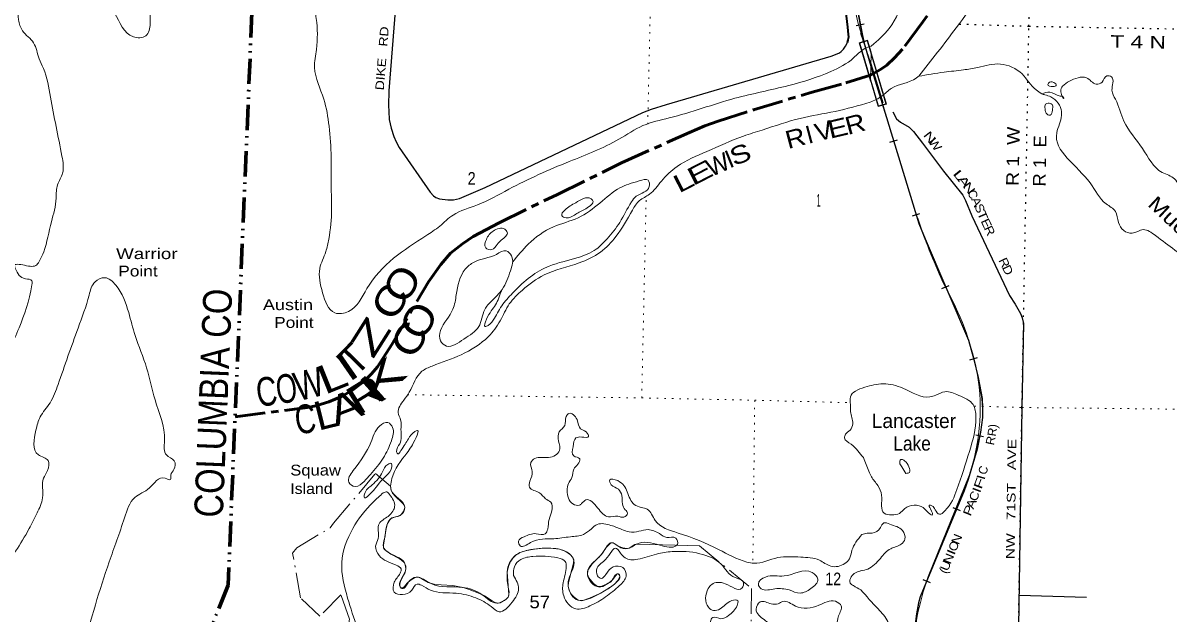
# Model space of a CAD drawing. Header units: feet. Extents: x -481249 to -254670, y -730376 to -544252.
# Drawn here: x -458401 to -442459, y -601974 to -593753 of the extents above; entities that cross this region are included whole.
import ezdxf
from ezdxf.enums import TextEntityAlignment as Align

# ---------------------------------------------------------------- set-up
doc = ezdxf.new("R2010")
doc.units = ezdxf.units.FT
doc.header["$LTSCALE"] = 70
for name, pattern in [('DASH_DOUBLE_DOT', [9.2, 5, -1.2, 0.3, -1.2, 0.3, -1.2]), ('DOT_DASHED', [7.7, 5, -1.2, 0.3, -1.2]), ('DOTTED', [1.5, 0.3, -1.2]), ('LONG_DASH_SHORT_DASH', [9.9, 6, -1.2, 1.5, -1.2])]:
    doc.linetypes.add(name, pattern=pattern)
for name, color, linetype, lineweight in [('10', 7, 'DASH_DOUBLE_DOT', 70), ('11', 7, 'LONG_DASH_SHORT_DASH', 60), ('26', 7, 'Continuous', 40), ('29', 7, 'Continuous', 25), ('34', 7, 'Continuous', 25), ('39', 7, 'Continuous', 13), ('41', 7, 'Continuous', 13), ('42', 7, 'Continuous', 13), ('44', 7, 'DOT_DASHED', 13), ('6', 7, 'DOTTED', 25), ('7', 7, 'DOTTED', 13)]:
    doc.layers.add(name, color=color, linetype=linetype, lineweight=lineweight)
doc.layers.add('12', color=7, linetype='Continuous')
doc.layers.add('30', color=7, linetype='Continuous')

msp = doc.modelspace()

# ---------------------------------------------------------------- linework, layer by layer
at = {"layer": '10'}
msp.add_lwpolyline([(-456539.12, -590330.45), (-455188.85, -592963.53), (-455547.37, -601572.81), (-458320.68, -608505.65), (-458344, -614021.13), (-451892.05, -624846.32), (-449974.25, -632655.91), (-449915.37, -636157.06)], dxfattribs=at)
at = {"layer": '11'}
for points in [[(-442280.94, -592306.29), (-442460.91, -592236.42), (-442666.83, -592195.98), (-442980.32, -592165.08), (-444046.84, -592170.25), (-444176.45, -592191.74), (-444329.93, -592223.66), (-444558.92, -592317), (-444765.89, -592433.56), (-444939.75, -592565.08), (-445084.56, -592714.16), (-445885.51, -593735.83), (-446167.61, -594120.17), (-446275.51, -594240.91), (-446383.64, -594338.49), (-446472.69, -594402.13), (-446610.05, -594481.46)], [(-455449.77, -599229.21), (-454409.89, -599095.13), (-454315.19, -599073.9), (-454144.62, -599022.18), (-453971.11, -598949.22), (-453818.99, -598861.18), (-453681.59, -598758.52), (-453588.92, -598669.99), (-453551.2, -598632.25), (-453468.57, -598534.42), (-453271.77, -598223.72), (-452758.74, -597352.16), (-452588.16, -597110.3), (-452452.38, -596954.33), (-452286.42, -596823.52), (-452136.61, -596723.63), (-451778.06, -596532.73), (-450966.5, -596136.92), (-450075.97, -595700.68), (-449127.58, -595275.71), (-448917.04, -595185.84), (-448728.46, -595120.43), (-448237.61, -594961.82), (-447421.15, -594714.54), (-446953.73, -594586.16), (-446610.05, -594481.46)]]:
    msp.add_lwpolyline(points, dxfattribs=at)
at = {"layer": '26'}
msp.add_lwpolyline([(-446932.89, -594025.53), (-446932.57, -594024.88), (-446922.85, -593994.87), (-446916.65, -593963.14), (-446914.05, -593945.81), (-446915.93, -593915.61), (-446927.54, -593813.57), (-447029.69, -592951.8), (-447127.57, -590539.24)], dxfattribs=at)
at = {"layer": '29'}
msp.add_line((-444545.31, -601711.35), (-443607.44, -601739.22), dxfattribs=at)
for points in [[(-453054.48, -591480.83), (-453312.15, -594698.65), (-453315.6, -594902.85), (-453313.08, -594985.87), (-453305.54, -595096.56), (-453280.39, -595214.8), (-453242.68, -595330.52), (-453208.75, -595404.9), (-453167.24, -595483.97), (-452738.52, -596107.86), (-452689.63, -596156.17), (-452655.54, -596180.81), (-452607.76, -596200.94), (-452490.53, -596214.59), (-452411.63, -596211), (-452327.85, -596194.01), (-451970.09, -596041.21), (-449778.83, -594999), (-449657.02, -594950.66), (-449449.98, -594887.7), (-447158.29, -594214.71), (-447076.26, -594184.83), (-447043.56, -594168.47), (-447019.67, -594150.86), (-446985.38, -594117.96), (-446959.13, -594078.57), (-446932.89, -594025.53)], [(-446301.32, -594990.07), (-446251.62, -595085.48), (-446192.56, -595131.34), (-446073.58, -595204.23), (-446013.43, -595264.35), (-445889.08, -595424.08), (-445594.05, -595814.97), (-445327.52, -596149.97), (-445291.44, -596224.13), (-445200.48, -596437.22), (-444678.57, -597544.51), (-444601.31, -597662.9), (-444526.35, -597793.28), (-444499.86, -597855.92), (-444485.02, -597934.38), (-444506.22, -599111.22), (-444565.67, -603065.52)]]:
    msp.add_lwpolyline(points, dxfattribs=at)
at = {"layer": '34'}
for p, q in [((-446809.27, -593787.22), (-446700.61, -593766.58)), ((-446343.55, -595411.47), (-446237.72, -595379.31)), ((-446029.3, -596436.6), (-445923.47, -596404.44)), ((-445618.48, -597447.35), (-445516.81, -597403.77)), ((-445228.23, -598436.74), (-445121.8, -598406.6)), ((-445147.53, -599480.96), (-445039.22, -599503.4)), ((-445464.6, -600491.94), (-445362.4, -600534.25)), ((-445882.34, -601494.16), (-445780.14, -601536.47))]:
    msp.add_line(p, q, dxfattribs=at)
at = {"layer": '34', "lineweight": 13}
for p, q in [((-446770.49, -594029.74), (-446652.78, -593994.33)), ((-446743.13, -593902.12), (-446606.6, -594357.21)), ((-446652.78, -593994.33), (-446602.46, -594161.58)), ((-446770.49, -594029.74), (-446610.18, -594562.5)), ((-446609.99, -594137.15), (-446387.31, -594882.66)), ((-446609.68, -594536.37), (-446602.96, -594187.67)), ((-445956.39, -596467.58), (-446590.78, -594427.19)), ((-445809.89, -601449.9), (-445240.94, -600048.33))]:
    msp.add_line(p, q, dxfattribs=at)
for points in [[(-447002.19, -590548.57), (-446936.37, -592608.8), (-446922.72, -592817.69), (-446908.21, -592965.63), (-446725.59, -593927.12), (-446700.76, -594034.84), (-446606.45, -594354.35)], [(-446605.88, -594355.22), (-445940.81, -596543.8), (-445853.8, -596755.97), (-445249.16, -598166.48), (-445173.57, -598433.39), (-445114.13, -598685.72), (-445061.13, -598976.26), (-445052.65, -599111.98), (-445052.65, -599239.22), (-445082.33, -599442.81), (-445131.09, -599678.21), (-445252.87, -600103.66), (-445311.26, -600261.41), (-445920.48, -601732.97), (-445945.04, -601815.89), (-445970.48, -601968.58), (-446007.42, -602250.72)], [(-446617.69, -594536.69), (-446503.94, -594917.5), (-446387.31, -594882.66)], [(-446609.76, -594535.27), (-446559.64, -594703.05), (-446609.76, -594535.27)]]:
    msp.add_lwpolyline(points, dxfattribs=at)
at = {"layer": '34'}
for points in [[(-447001.09, -590548.53), (-446935.27, -592608.75), (-446921.62, -592817.6), (-446907.12, -592965.47), (-446724.51, -593926.89), (-446699.7, -594034.56), (-446605.39, -594354.04)], [(-446604.83, -594354.9), (-445939.77, -596543.43), (-445852.79, -596755.54), (-445248.12, -598166.11), (-445172.5, -598433.11), (-445113.05, -598685.5), (-445060.04, -598976.13), (-445051.55, -599111.95), (-445051.55, -599239.3), (-445081.25, -599443), (-445130.02, -599678.47), (-445251.82, -600104), (-445310.24, -600261.81), (-445919.44, -601733.34), (-445943.97, -601816.14), (-445969.39, -601968.74), (-446006.33, -602250.84)]]:
    msp.add_lwpolyline(points, dxfattribs=at)
at = {"layer": '34', "lineweight": 13}
for points in [[(-446760.51, -594035.09), (-446658.13, -594004.3), (-446603.07, -594187.06), (-446609.43, -594537.07)], [(-446498.56, -594907.41), (-446609.76, -594535.27), (-446602.98, -594188.55), (-446397.32, -594877.05)]]:
    msp.add_lwpolyline(points, close=True, dxfattribs=at)
for centre, radius, start, end in [((-441857.86, -592524.82), 5075.71, 180.69075, 195.7447), ((-459755.86, -598706.02), 13863.17, 16.08873, 20.27306), ((-437931.55, -593836.21), 8443.04, 198.14867, 204.58559), ((-449256.12, -599469.53), 4216.93, 12.91883, 30.18979), ((-447964.69, -599114.5), 2879.38, 341.076, 11.77827), ((-442484.21, -602660.06), 3537.14, 159.99282, 179.55291)]:
    msp.add_arc(centre, radius, start, end, dxfattribs=at)
at = {"layer": '39'}
for points in [[(-461437.5, -602567.87), (-461142.23, -602433.79), (-460959.31, -602403.61), (-460820.05, -602258.16), (-460607.5, -602152.39), (-460270.49, -601842.7), (-460147.25, -601696.91), (-460016.74, -601491.1), (-459933.13, -601324.4), (-459881.63, -601161.03), (-459731.53, -601071.98), (-459549.92, -600817.12), (-459469.18, -600692.48), (-459371.48, -600618.35), (-459369.09, -600504.07), (-459248.97, -600316.1), (-459126.82, -600222.43), (-459075.03, -600045.03), (-459007.22, -599867.96), (-458892.01, -599627.73), (-458873.84, -599429.54), (-458853.83, -599143.14), (-458755.97, -598870.44), (-458684.44, -598611.22), (-458455.14, -597992.32), (-458276.36, -597394.41), (-458277.19, -597338.23), (-458364.74, -597310.28), (-458451.92, -597264.28), (-458507.88, -597162.79), (-458519.27, -597132.46), (-458378.86, -597123.44), (-458208.45, -597117.06), (-458165.06, -597053.8), (-458112.57, -596938.59), (-458005.6, -596517.65), (-457962.16, -596356.11), (-457940.61, -596188.09), (-457918.73, -596004.02), (-457849.21, -595841.04), (-457858.36, -595608.17), (-458017.39, -594784.38), (-458117.21, -594385.09), (-458176.51, -594251.44), (-458252.02, -594031.19), (-458406.72, -593861.39), (-458461.64, -593709.78), (-458512.1, -593345.65), (-458628.46, -593162.63), (-458709.24, -593002.44), (-458702.02, -592944.43), (-458677.1, -592806.56), (-458729.19, -592424.34), (-458717.01, -592129.75), (-458668.21, -591807.86), (-458685.06, -591464.5), (-458709.99, -591028.71), (-458774.46, -590568), (-458837.62, -590307.21)], [(-453804.6, -590401.33), (-453679.76, -590729.3), (-453587.7, -591020.11), (-453559.8, -591123), (-453488.95, -591278.97), (-453565.6, -591399.68), (-453554.04, -591708.82), (-453523.26, -592056.49), (-453524.96, -592329.24), (-453430.36, -592690.31), (-453515.37, -593019.44), (-453625.1, -593189.59), (-453769.15, -593276.77), (-453900.56, -593334.13), (-453947.22, -593170.66), (-453810.58, -592958.96), (-453704.08, -592656.36), (-453700.66, -592301.41), (-453819.73, -592152.43), (-453918.1, -592162.36), (-454106.88, -592376.95), (-454356.15, -592897.13), (-454427.68, -593156.35), (-454364.36, -593480.64), (-454320.71, -593692.19), (-454319.68, -594121.45), (-454344.95, -594371.64), (-454215.99, -594813.67), (-454143.7, -595188.3), (-454112.72, -595622.22), (-454112.07, -596069.53), (-454107.77, -596342.41), (-454146.57, -596760.8), (-454188.23, -596932.4), (-454271.27, -597167.31), (-454232.27, -597505.12), (-454061.86, -597785.58), (-453871.14, -597765.59), (-453616.1, -597448.12), (-453244.66, -597024.83), (-452795.45, -596713.52), (-452604.34, -596579.22), (-452416.81, -596424.78), (-452079.33, -596283.58), (-451642.09, -596066.29), (-450802.71, -595681.1), (-450111.13, -595370.98), (-449776.64, -595181.58), (-449411.84, -595075.06), (-448496.68, -594801.82), (-447749.76, -594623.26), (-447164.78, -594429.19), (-446846.31, -594239.45), (-446691.37, -594110.38), (-446600.84, -594074.38)], [(-446600.84, -594074.38), (-446352.89, -593830.42), (-446115.26, -593366.11), (-445825.37, -592841.99), (-445564.52, -592587.61), (-445080.72, -592163.16), (-444360.38, -591879.26), (-443748.17, -591764.24), (-443244.71, -591750.86), (-442673.37, -591829.54), (-442257.11, -591938.43), (-441658.86, -592226.57), (-440956.72, -592609.69), (-440149.77, -593131.96), (-439704.83, -593378.09), (-439381.61, -593520.76), (-439228.3, -593562.78), (-439113.28, -593531.55), (-438862.22, -593349.19), (-438708.56, -593051.94), (-438700.26, -592471.97), (-438815.16, -592091.65), (-439058.58, -591802.44), (-439250.3, -591610.9), (-439466.55, -591438.81), (-440023.56, -590860.61), (-440263.88, -590676.92)], [(-457473.71, -592639.78), (-457535.1, -592223.27), (-457529.5, -591860.33), (-457591.48, -591471.88), (-457655.71, -591095.42), (-457687.11, -590968.38), (-457619.52, -590897.62), (-457471.77, -590920.85), (-457289.39, -591203.56), (-456985.64, -591908.09), (-456908.9, -592357.03), (-456709.18, -593055.32), (-456579.41, -593362.98), (-456631.54, -593652.71), (-456629.85, -593763.06), (-456693.48, -593932.2), (-456864.06, -593946.59), (-457125.48, -593612.04), (-457359.9, -593231.93), (-457433.48, -592823.17), (-457473.74, -592639.59)], [(-445940.28, -594493.3), (-445677.45, -594158.66), (-445418.53, -593819.91), (-445088.38, -593356.48), (-444811.8, -592951.92), (-444641.47, -592791.61), (-444577.19, -592761.58), (-444537.52, -592715.78), (-444592.45, -592691.36), (-444622.62, -592677.65), (-444382.06, -592595.4), (-444155.59, -592597.11), (-444073.06, -592583.13), (-444019.69, -592532.29), (-443761.22, -592536.81), (-443474.51, -592534.02), (-442898.88, -592520.46), (-442607.5, -592571.99), (-442391.99, -592611.56), (-442167.5, -592693.52), (-441910.42, -592754.22), (-441648.61, -592867.24), (-441434.24, -592952.95), (-441047.64, -593045.03), (-440844.47, -593178.65), (-440460.82, -593471.4), (-439908.35, -593746.34), (-439620.13, -593926.28), (-439488.39, -594029.98), (-439282.08, -593954.89), (-439099.14, -593933.42), (-438866, -593989.5), (-438456.62, -594214.65), (-438181.56, -594277.81), (-437701.02, -594137.38), (-437260.87, -593927.67), (-436794.65, -593473.71), (-436611.82, -593213.33), (-436529.12, -593111.03), (-436399.92, -592911.53), (-436357.13, -592639.59), (-436362.94, -592468.8), (-436380.17, -592436.25), (-436394.74, -592457.96), (-436433.5, -592647.7), (-436507.9, -592900.78), (-436587.09, -593023.24), (-436627.55, -593038.28), (-436645.92, -592889.26), (-436761.04, -592599.27), (-436776.22, -592239.54), (-436601.16, -591806.32), (-436379.39, -591510.79), (-436260.6, -591447.57)], [(-445942.55, -594495.08), (-445588.13, -594437.96), (-445318.75, -594406.62), (-445119.44, -594371.51), (-444805.6, -594325.23), (-444504.32, -594463.33), (-444309.34, -594685.08), (-444230.5, -594739.26)], [(-446616, -594856.76), (-446452.23, -594769.45), (-446323.35, -594664.3), (-445975.03, -594520.53), (-445940.28, -594493.3)], [(-444231.63, -594738.48), (-444117.67, -594716.02), (-443972.67, -594769.87), (-443923.19, -594795.21), (-443923.24, -594797.22), (-443963.18, -594709.88), (-443939.26, -594634.2), (-443723.84, -594515.18), (-443605.6, -594516.16), (-443473.51, -594605.82), (-443390.64, -594577.8), (-443324.31, -594489.14), (-443260.55, -594504.8), (-443253.08, -594689.68), (-443204.07, -594815.39), (-443087.34, -595121.48), (-442830.02, -595497.37), (-442553.68, -595833.58), (-442383.43, -595920.19), (-442321.4, -596006.08), (-442149.87, -596203.14), (-442036.55, -596322.44), (-441899.27, -596526.66), (-441794.98, -596605.58), (-441663.09, -596703.27), (-441487.92, -596834.17), (-441323.48, -597075.21), (-441021.54, -597430.15), (-440870.02, -597544.39), (-440697.79, -597713.36), (-440532.39, -597833.98), (-440395.28, -597963.92), (-439988.13, -598279.35), (-439679.31, -598518.02), (-439639.03, -598591.31), (-439541.64, -598706.19), (-439472.09, -598812.34)], [(-444071.62, -594636.88), (-444145.15, -594610.93), (-444136.59, -594589.06), (-444062.22, -594580.91), (-444029.16, -594621.89), (-444041.47, -594633.63), (-444071.62, -594636.88)], [(-439472.09, -598812.34), (-439670.07, -598793.28), (-439875.41, -598747.95), (-440140.14, -598590.69), (-440742.81, -598238.2), (-440920.13, -598113.26), (-440997.86, -598095.24), (-441065.85, -598169.81), (-441183.11, -598453.92), (-441271.09, -598688.59), (-441367.59, -598862.81), (-441408.47, -598813.6), (-441420.44, -598486.07), (-441343.61, -598134.68), (-441277.95, -597991.8), (-441261.25, -597883.81), (-441373.26, -597792.65), (-441676.51, -597572.19), (-442132.18, -597110.99), (-442647.48, -596710.51), (-442817.83, -596627.92), (-442973.36, -596676.18), (-443088.71, -596639.14), (-443162.16, -596528.88), (-443204.47, -596375.23), (-443334.16, -596269.57), (-443557.46, -595976.85), (-444021.36, -595280.56), (-443982.23, -595157.08), (-443968.62, -594930.57), (-444003.19, -594869.47), (-444103.23, -594780.62), (-444184.69, -594753.22), (-444230.5, -594739.26)], [(-446616, -594856.76), (-447104.28, -594984.09), (-447589.06, -595080.01), (-448119.31, -595243.16), (-448379.45, -595325.84), (-448888.76, -595541.59), (-449301.76, -595749.36), (-449520.37, -595953.29), (-449686.46, -596136.27), (-449824.5, -596223.57), (-449923.46, -596357.85), (-450153.48, -596723.99), (-450368.34, -596940.03), (-450663.94, -597090.15), (-451152.23, -597258.21), (-451453.1, -597468.39), (-451635.41, -597661.05), (-451762.51, -597895.01), (-451927.35, -598114.13), (-452303.22, -598366.83), (-452709.17, -598524.61), (-452850.92, -598597.8), (-453027.24, -598886.87), (-453103.72, -598999.56), (-453181.45, -599172.4), (-453147.51, -599273.42), (-453142.31, -599407.92), (-453160.44, -599604.1), (-453202.84, -599715.52), (-453187.45, -599745.93), (-453142.44, -599700.76), (-453038.88, -599538.51), (-452948.56, -599434.13), (-452914.22, -599420.83), (-452932.26, -599516.72), (-453061.01, -599734.6), (-453268.71, -600087.19), (-453286.7, -600194.79)], [(-444076.85, -594929.85), (-444078.22, -594896.84), (-444127.5, -594870.35), (-444177.97, -594885.13), (-444183.51, -594947.23), (-444153.34, -595024.28), (-444111.52, -595035.37), (-444079.79, -594967.92), (-444076.85, -594929.85)], [(-451590.57, -597080.79), (-451371.63, -596830.28), (-451022.04, -596589.05), (-450678.84, -596462.01), (-450376.09, -596257.89), (-450097.2, -596045.23), (-449828.76, -595948.68), (-449704.41, -595941.32), (-449688.19, -596027.92), (-449869.34, -596164.44), (-449937.09, -596243.22), (-450099.27, -596526.58), (-450276.33, -596755.46), (-450425.56, -596898.69), (-450694.51, -597019.29), (-451079.55, -597135.4), (-451341.03, -597282.24), (-451571.78, -597491.92), (-451723.64, -597665.18), (-451843.89, -597859.17), (-451930.12, -597959.62), (-451970.5, -597974.8), (-451954.39, -597874.86), (-451827.97, -597672.97), (-451741.17, -597465.41)], [(-450663.18, -596384.12), (-450513.13, -596297.07), (-450469.82, -596237.83), (-450499.06, -596199.09), (-450710.51, -596252.73), (-450864.91, -596355.73), (-450906.59, -596433.06), (-450845.15, -596464.47), (-450728.14, -596424.85), (-450663.18, -596384.12)], [(-451747.01, -596772.09), (-451664.61, -596663.54), (-451697.81, -596622.71), (-451860.58, -596647.3), (-451955.16, -596763.62), (-451963.6, -596879.78), (-451878.01, -596905.68), (-451804.38, -596833.04), (-451747.01, -596772.09)], [(-452374.3, -597534.57), (-452248.3, -597178.56), (-452126.02, -597078.88), (-451815.28, -596971.21), (-451680.04, -596921.96), (-451603.42, -596993.8), (-451619.75, -597200.05), (-451735.34, -597458.33), (-451880.94, -597619.69), (-451977.56, -597737.96), (-452060.69, -597976.88), (-452268.62, -598148.94), (-452509.03, -598246.08), (-452593.66, -598174.07), (-452590.68, -598031.72), (-452420.15, -597732.49), (-452373.91, -597532.9)], [(-459387.86, -603410.09), (-459326.33, -603054.38), (-459229.72, -602745.55), (-459124.51, -602408.82), (-459047.52, -602175.79), (-458989.4, -602078.75), (-458953.19, -602071.5), (-458911.73, -602100.47), (-458884.16, -602123.12), (-458867.75, -602009.14), (-458860.35, -601846.83), (-458697.74, -601447.15), (-458502.18, -601100.32), (-458313.3, -600785.44), (-458204.56, -600567.13), (-458128.03, -600356.16), (-458114.35, -600085.67), (-458059.99, -599976.51), (-458051.08, -599838.3), (-458185.64, -599759.2), (-458220.51, -599415.46), (-458160.59, -599232.21), (-458024.28, -599036.55), (-457912.79, -598782.2), (-457633.91, -597995.88), (-457480.1, -597537.84), (-457398.1, -597353.05), (-457262.69, -597295.78), (-457110.62, -597399.33), (-456930.33, -597782.29), (-456840.81, -598099.12), (-456679.98, -598549.86), (-456563.07, -598993.64), (-456432.79, -599564.08), (-456404.87, -599761.25), (-456296.38, -599841.8), (-456300.9, -599962.05), (-456344.63, -600041.34), (-456349.93, -600103.41), (-456421.68, -600085.83), (-456640.82, -600219.53), (-456845.94, -600353.54), (-456988.06, -600635.32), (-457201.21, -601248.54), (-457565.08, -602458.27), (-457805.35, -603409.9), (-458001.41, -604067.61), (-458148.67, -604499.72), (-458429.58, -605478.56), (-458750.99, -606478.59), (-458882.65, -607217.91), (-459055.6, -608207.09), (-459119.33, -608476.5), (-459111.53, -608773.53), (-459148.34, -609288.24), (-459238.95, -609980.31), (-459276.82, -610258.3), (-459363.45, -611143.01), (-459361.22, -611610.42), (-459300.47, -612153.29), (-459213.27, -612676.66), (-459287.69, -612977.95), (-459281.34, -613248.87), (-459187.97, -613764.36), (-458993.05, -614500.65), (-458926.56, -614865.13), (-458790.78, -615172.92), (-458583.25, -615785.13), (-458484.03, -616308.76), (-458335.15, -616564.69), (-458175.94, -616710.51), (-457940.98, -617160.83), (-457668.43, -617824.58), (-457394.24, -618506.41), (-457412.63, -618714.62), (-457330.25, -618798.62), (-457144.18, -618904.91), (-456958.52, -619318.07), (-456890.53, -619993.48), (-456834.35, -620084.94), (-456815.35, -620229.77), (-456862.4, -620563.73), (-456792.54, -620958.37), (-456553.72, -621224.24), (-456308.61, -621572.48), (-456260.9, -621972.66), (-456206.72, -622350.92), (-456097, -622563.88), (-455812.67, -623143.63), (-455737.07, -623359.87), (-455708.01, -623502.91)], [(-446692.2, -598817.88), (-446434.71, -598770.91), (-446159.64, -598834.07), (-445785.76, -598953.93), (-445704.98, -598929.87), (-445575.49, -598880.95), (-445384.31, -598931.95), (-445185.05, -599061.46), (-445145.14, -599231.1), (-445235.15, -599710.63), (-445408.58, -600240.25), (-445576.31, -600539.15), (-445651.62, -600585.43), (-445712.24, -600523.67), (-445756.93, -600466.33), (-445794.84, -600459.35), (-445778.05, -600509.96), (-445756.14, -600596.84), (-445781.93, -600586.15), (-445879.82, -600491.33), (-446003.33, -600460.11), (-446134.73, -600504.97), (-446208.58, -600573.36), (-446319.3, -600592.65), (-446421.02, -600572.01), (-446456.95, -600322.17), (-446509.72, -600186.33), (-446598.9, -600063.62), (-446633.13, -599988.48), (-446711.02, -599798.1)], [(-446692.2, -598817.88), (-446890.93, -598954.15), (-446891.15, -599060.45), (-446889.16, -599156.77), (-446858.65, -599325.92), (-446896.62, -599417.37), (-446959.91, -599474.18), (-446972.93, -599522.04), (-446882.63, -599610.23), (-446786.45, -599704.56), (-446711.02, -599798.1)], [(-449546.86, -600854.92), (-449703.95, -600799.4), (-449832.64, -600822.72), (-449969.05, -600831.83), (-450072.5, -600797.52), (-450221.54, -600740.17), (-450411.58, -600728.08), (-450492.93, -600786.51), (-450604.78, -600866.35), (-450785.74, -600898.58), (-451018.67, -600925.68), (-451340.3, -600978.97), (-451483.47, -601024.04), (-451506.15, -600959.37), (-451430.77, -600898.8), (-451263.61, -600856.25), (-451135.42, -600856.99), (-451102.04, -600793.52), (-451083.17, -600657.53), (-451042.57, -600536.04), (-451060.11, -600417.32), (-451131.23, -600369.67), (-451215.65, -600287.63), (-451354.26, -600210.44), (-451348.45, -600124.32), (-451315.64, -599992.64), (-451337.07, -599867.82), (-451279.74, -599808.87), (-451089.19, -599796.91), (-450936.92, -599699.88), (-450950.17, -599567.21), (-450941.52, -599441.03), (-450865.55, -599352.4), (-450844.92, -599228.48), (-450805.92, -599183.18), (-450693.55, -599269.83), (-450644.13, -599397.26), (-450566.93, -599441.03), (-450532.23, -599505.96), (-450628.51, -599511.92), (-450708.89, -599524.24), (-450749.5, -599645.72), (-450740.17, -599774.3), (-450656.91, -599816.2), (-450682.49, -599889.86), (-450738.02, -599958.88), (-450764.53, -600076.65), (-450814.3, -600157.82), (-450830.37, -600255.76), (-450750.14, -600442.02), (-450660.33, -600457.98), (-450629.84, -600436.57), (-450572.68, -600385.65), (-450406.71, -600495.51), (-450257.1, -600621.07), (-450124.74, -600613.88), (-450040.86, -600625.7), (-449991.63, -600570.59), (-450022.7, -600523.79), (-450063.07, -600442.7), (-450070.64, -600326.2), (-450118.9, -600238.91), (-450217.71, -600174.62), (-450238.35, -600107.98), (-450128.39, -600118.36), (-449995.43, -600273.65), (-449896.96, -600450.27), (-449801.65, -600490.42), (-449716.06, -600516.32), (-449607.12, -600671.1), (-449286.28, -600846.46), (-448724.16, -601075.13), (-448331.2, -601250.03), (-448233.38, -601266.17), (-447901.24, -601189.04), (-447582.59, -601181.83), (-447323.05, -601223.49), (-447164.54, -601307.12), (-446967.48, -601271.23), (-446906.03, -601206.35), (-446869.47, -601086.79), (-446815.15, -600975.11), (-446731.68, -600869.28)], [(-453566, -600030.67), (-453388.98, -599803.8), (-453275.78, -599563.52), (-453259.86, -599377.32), (-453324.55, -599309.74), (-453441.77, -599359.38), (-453560.69, -599585.5), (-453807.31, -599979.37), (-453868.78, -600140.52), (-453777.85, -600198.63), (-453656.2, -600129.03), (-453566, -600030.67)], [(-453423.77, -600125.99), (-453344, -600047.46), (-453271.28, -599922.66), (-453278.36, -599878.38), (-453326.71, -599891.38), (-453399.02, -599996.14), (-453542.99, -600175.58), (-453649.88, -600305.68), (-453650.93, -600355.8), (-453557.4, -600289.61), (-453510.21, -600236.46), (-453423.77, -600125.99)], [(-453286.7, -600194.79), (-453281.96, -600241.35), (-453090.81, -600488.15), (-453145.14, -600595.3), (-453286.51, -600650.44), (-453342.8, -600755.54), (-453372.44, -600927.4), (-453386.89, -601043.43), (-453332.12, -601106.79), (-453095, -601262.3), (-453079.29, -601372.96), (-453141.96, -601495.98), (-453152.07, -601596.05), (-453124.45, -601616.7), (-453032.34, -601522.39), (-452930.88, -601460.38), (-452724.41, -601549.05), (-452284.83, -601602.59), (-452012.53, -601704.71), (-451810.65, -601821.36), (-451734.1, -601800.93), (-451644.16, -601714.61), (-451646.27, -601624.3), (-451665.56, -601397.23), (-451552.44, -601160.96), (-451376.56, -601084.5), (-451059.53, -601059.2), (-450802.66, -601132.9), (-450736.69, -601234.6), (-450797.32, -601451.93), (-450816.28, -601591.94), (-450677.98, -601779.43), (-450563.64, -601771.85), (-450335.08, -601666.43), (-450145.93, -601530.08), (-450098.07, -601444.85), (-450113.54, -601418.45), (-450139.57, -601417.89), (-450203.4, -601500.76), (-450282.71, -601557.23), (-450413.57, -601588.53), (-450549.66, -601391.05), (-450481.02, -601270.17), (-450374.72, -601168.14), (-450288.07, -601047.64), (-450218.56, -600980.93), (-450113.53, -601035.34), (-449989.94, -601064.06), (-449864.41, -601000.56), (-449544.17, -601013.44), (-449305.82, -601014.53), (-449297.6, -601004.68), (-449319.82, -600917.95), (-449443.8, -600907.27), (-449546.86, -600854.92)], [(-447517.02, -609908.74), (-447602.97, -609754.19), (-447705.45, -609576.8), (-447716.44, -609545.07), (-447758.9, -609424.57), (-448118.81, -608519.63), (-448196.57, -608215.09), (-448298.37, -607719.47), (-448393.41, -607474.74), (-448656.9, -607047.87), (-448789.73, -606790.29), (-448967.12, -606365.27), (-449319.49, -605782.05), (-449849.19, -605249.19), (-450152.94, -605118.32), (-450656.13, -605041.35), (-451187.63, -604881.53), (-451758.98, -604520.28), (-452438.67, -603879.9), (-453036.48, -603251.31), (-453251.43, -602897.7), (-453544.3, -602534.39), (-453884.46, -601750.85), (-453966.28, -601257.68), (-453812.13, -600783.6), (-453530.01, -600416.56), (-453389.08, -600287.19)], [(-451578.21, -601435.2), (-451505.94, -601619.28), (-451598.03, -601807.86), (-451775.08, -601940.46), (-451887.79, -601869.85), (-452099.6, -601748.98), (-452374.69, -601684.91), (-452732.34, -601641.15), (-452859.1, -601572.24), (-452918.88, -601556.92), (-452992.77, -601641.58), (-453122.25, -601703), (-453235.71, -601668.47), (-453236.86, -601532.05), (-453154.04, -601403.45), (-453140.81, -601345.56), (-453207.84, -601293.98), (-453445.43, -601160.52), (-453494.72, -601027.08), (-453460.45, -600921.51), (-453446.16, -600717.22), (-453321.84, -600615.58), (-453254.17, -600540.81), (-453230.84, -600479.13), (-453301.4, -600309.13), (-453338.73, -600274.23), (-453389.08, -600287.19)], [(-446731.68, -600869.28), (-446659.35, -600848.73), (-446589.43, -600846.61), (-446474.05, -600771.42), (-446428.34, -600706.33), (-446344.55, -600722.5), (-446168.34, -600811.27), (-446133.25, -600932.61), (-446183.06, -601001.61), (-446330.93, -601064.13), (-446474.58, -601199.02), (-446650.62, -601347.14), (-446745.67, -601371.94)], [(-448976.28, -603645.19), (-448932.96, -603776.5), (-449018.4, -603838.85), (-449113.22, -603870.92), (-449148.77, -603942.37), (-449113.9, -603999.28), (-449161.8, -604086.51), (-449256.41, -604108.55), (-449395.58, -604153.71), (-449498.22, -604368.13), (-449536.91, -604493.67), (-449627.09, -604495.75), (-449836.87, -604469.19), (-449948.77, -604360.49), (-450035.07, -604272.39), (-450174.05, -604213.25), (-450267.81, -604098.91), (-450307.81, -603712.94), (-450376.53, -603551), (-450518.54, -603349.39), (-450494.55, -603255.63), (-450486.68, -603071.26), (-450410.57, -602880.33), (-450394.87, -602800.44), (-450453.3, -602720.96), (-450386.67, -602600.03), (-450143.8, -602480.88), (-449929.89, -602501.51), (-449750.72, -602459.21), (-449662.19, -602344.77), (-449593.13, -602203.84), (-449489.14, -602212.08), (-449341.32, -602327.58), (-449359.23, -602417.45), (-449379.43, -602521.32), (-449257.3, -602620.22), (-449170.31, -602770.51), (-449089.53, -602930.7), (-449003.56, -602938.56), (-448929.04, -602823.82), (-448836.65, -602524.93), (-448760.42, -602424.26), (-448687.66, -602297.45), (-448686.56, -602245.32), (-448707.46, -602190.72), (-448837.3, -602077.62), (-448804.04, -602020.16), (-448694.26, -602038.56), (-448587.13, -601992.72), (-448466.01, -601852.9), (-448458.66, -601788.87), (-448542.76, -601787.07), (-448703.41, -601901.97), (-448794.02, -601924.1), (-448867.18, -601878.4), (-448867.73, -601617.64), (-448820.46, -601560.48), (-448632, -601552.48), (-448398.82, -601609.63), (-448379.16, -601531.82), (-448494, -601467.18), (-448690.4, -601280.45), (-448983.8, -601133.75), (-449371.82, -601105.38), (-449586.86, -601138.89), (-449848.8, -601211.5), (-449947.08, -601217.42), (-450091.39, -601126.07), (-450164.05, -601056.32), (-450211.03, -601099.44), (-450295.56, -601213.96), (-450414.21, -601331.77), (-450408.46, -601440.21), (-450359.2, -601479.37), (-450291.91, -601422.65), (-450191.58, -601318.49), (-450055.55, -601327.42), (-450011.93, -601444.69), (-450100.8, -601575.17), (-450296.46, -601735.46), (-450515.43, -601861.14), (-450710.57, -601901.09), (-450879.08, -601720.97), (-450887.27, -601538.26), (-450844.4, -601308.51), (-450857.07, -601244.06), (-450962.14, -601191.66), (-451306.28, -601172.25), (-451475.44, -601214.76), (-451565.68, -601315.12), (-451578.21, -601435.2)], [(-447742.33, -601635.73), (-447942.35, -601621.42), (-448130.64, -601621.39), (-448171.35, -601556.33), (-448073.14, -601458.15), (-447812.42, -601443.68), (-447424.81, -601395.82), (-447344.65, -601489.8), (-447439.52, -601620.15), (-447591.04, -601681.09), (-447743.91, -601635.62)], [(-446741.29, -601369.24), (-446881.2, -601455.6), (-446893.01, -601541.6), (-446849.72, -601577.62), (-446746.39, -601634.25)], [(-446746.39, -601634.25), (-446505.98, -601902.87), (-446369.96, -602076.94), (-446313, -602287.17), (-446293.29, -602382.02), (-446314.59, -602513.98), (-446271.34, -602629.5), (-446262.36, -602671.89), (-446295.18, -602783.48), (-446264.05, -602902.71), (-446235.39, -603122.25), (-446271.28, -603358.24), (-446382.03, -603459.83), (-446456.69, -603480.03), (-446515.95, -603444.4), (-446534.55, -603385.71), (-446580.37, -603374.52), (-446626.7, -603383.38), (-446714.42, -603282.8), (-446710.29, -603196.58), (-446691.14, -603070.59), (-446664.08, -602948.81), (-446606.41, -602886.03), (-446567.33, -602764.56), (-446592.85, -602661.53), (-446629.18, -602590.35), (-446763.29, -602504.96)], [(-446763.29, -602504.96), (-446878.75, -602486.64), (-447052.67, -602661.43), (-447203.99, -602808.63), (-447348.17, -602901.82), (-447608.59, -602902.26), (-447707.17, -603018.49), (-447837.49, -603310.55), (-447894.44, -603447.73), (-447818.37, -603545.64), (-447807.33, -603688.29), (-447914.88, -603754.18), (-448019.21, -603761.97), (-448117.78, -603781.93), (-448122.11, -603701.6), (-448240.61, -603620.84), (-448254.86, -603536.29), (-448158.03, -603407.98), (-448116.47, -603336.66), (-448036.3, -603334.37), (-447994.25, -603335.27), (-447896.7, -603172.88), (-447798.33, -603066.68), (-447771.04, -603007.09), (-447868.52, -602974.91), (-447962.5, -602966.88), (-447987.91, -603032.53), (-447990.35, -603148.81), (-448059.81, -603213.52), (-448128.8, -603159.89), (-448136.21, -603035.37), (-448200.85, -602965.79), (-448179.28, -602892.03), (-448053.3, -602902.76), (-447947.1, -602901.02), (-447870.75, -602794.34), (-447818.9, -602518.65), (-447731, -602434.28), (-447632.1, -602494.57), (-447648.81, -602622.59), (-447687.24, -602736.09), (-447655.41, -602746.81), (-447597.64, -602762.08), (-447498.2, -602796.31), (-447355.2, -602759.25), (-447228.71, -602649.64), (-447231.96, -602613.46), (-447282.67, -602548.19), (-447350.77, -602356.18), (-447338.74, -602260.16), (-447255.18, -602191.75), (-447095.45, -602120.95), (-447054.84, -601999.47), (-447017.86, -601859.86), (-447100.66, -601795.9), (-447330.18, -601851.16), (-447656.93, -601862.21), (-447829.86, -601798.33), (-447896.61, -601828.99), (-447992.8, -601830.94), (-448144.52, -601805.63), (-448202.72, -601906.68), (-448085.65, -602055.61), (-447975.58, -602156.25), (-447935.46, -602249.38), (-448026.44, -602289.55), (-448077.72, -602346.62), (-448141.08, -602311.17), (-448216.53, -602279.46), (-448270.78, -602382.6), (-448313.3, -602500.04), (-448358.68, -602466.97), (-448426.29, -602443.46), (-448482.41, -602540.54), (-448533.27, -602577.56), (-448616.91, -602649.98), (-448678.21, -602803.12), (-448822.23, -602984.57), (-448906.8, -603101.1), (-448927.5, -603132.75), (-449047.21, -603110.13), (-449129.93, -603138.44), (-449146.05, -603238.39), (-449031.51, -603317.06), (-448916.3, -603363.66), (-448830.92, -603399.58), (-448824.3, -603465.92), (-448884.74, -603482.68), (-449027.03, -603485.64), (-449042.72, -603565.54), (-448976.28, -603645.19)]]:
    msp.add_spline(points, degree=3, dxfattribs=at)
at = {"layer": '41'}
msp.add_spline([(-446120.69, -600017.49), (-446176.61, -599927.75), (-446205.17, -599866.8), (-446190.11, -599825.02), (-446136.42, -599842.44), (-446076.35, -599926.26), (-446068.21, -600002.76), (-446120.69, -600017.49)], degree=3, dxfattribs=at)
at = {"layer": '44'}
for points in [[(-451442.78, -604750.81), (-451808.12, -604603.44), (-451884.17, -604567.74), (-451941.42, -604521.66), (-452166.92, -604294.91), (-452449.33, -604006.04), (-452642.02, -603833.43), (-452890.02, -603527.24), (-453036.2, -603333.56), (-453242.51, -602950.04), (-453440.33, -602735.19), (-453764.57, -602339.12), (-453883.26, -602172.1), (-453858.59, -602046.26), (-453979.69, -601706.69), (-454270.31, -602001.33), (-454539.41, -601746.85), (-454650.59, -601124.67), (-454593.01, -601053.7), (-454128.45, -600774.81), (-454078.96, -600707.67), (-453497.67, -600020.1), (-453286.69, -600194.98)], [(-453286.69, -600194.98), (-453279.68, -600253.63), (-453262.67, -600291.4), (-453214.42, -600345.2), (-453137.68, -600411.82), (-453115.67, -600435.06), (-453102.74, -600453.17), (-453094.29, -600471.28), (-453090.67, -600490.75), (-453091.5, -600503.6), (-453102.62, -600536.87), (-453134.53, -600583.8), (-453152.21, -600601.63), (-453174.46, -600613.76), (-453250.24, -600628.79), (-453271.03, -600637.2), (-453298.29, -600665.42), (-453328.35, -600713.45), (-453340.89, -600747.21), (-453353.45, -600812.12), (-453386.12, -601015.33), (-453385.77, -601051.06), (-453370.18, -601075.25), (-453322.82, -601114.83), (-453282.73, -601142.22), (-453169.41, -601200.5), (-453136.92, -601221.84), (-453100.04, -601256.19), (-453082.17, -601284.22), (-453075.19, -601309.19), (-453073.78, -601340.05), (-453079.07, -601372.18), (-453092.01, -601404.01), (-453131.46, -601471.93), (-453155.32, -601533.36), (-453160.66, -601561.37), (-453159.36, -601578.05), (-453151.89, -601596.34), (-453139.26, -601611.33), (-453130.36, -601616.71), (-453119.12, -601614.15), (-453093.42, -601591.5), (-453054.93, -601544.11), (-453013.68, -601507.76), (-452956.48, -601468.68), (-452925.49, -601459.73), (-452899.34, -601461.84), (-452851.32, -601482.36), (-452764.95, -601534.78), (-452738.34, -601545.61), (-452682.82, -601555.61), (-452582.12, -601565.4), (-452420.84, -601577.8), (-452349.63, -601587.88), (-452278.65, -601604.34), (-452195.26, -601631.33), (-452051.16, -601688.38), (-451981.92, -601719.78), (-451875.63, -601788.65), (-451833.12, -601812.21), (-451795.02, -601823.78), (-451762.49, -601815.89), (-451685.89, -601771.45), (-451653.56, -601740.18), (-451643.41, -601707.58), (-451644.95, -601642.95), (-451662.43, -601452.22), (-451665.34, -601386.48)], [(-451665.34, -601386.48), (-451656.19, -601320.75), (-451632.93, -601262.71), (-451593.86, -601205.36), (-451546.03, -601155.23), (-451488.47, -601117.87), (-451393.59, -601088.17), (-451286.07, -601069.34), (-451159.03, -601058.27), (-451019, -601060.96), (-450939.81, -601072.22), (-450851.33, -601104.1), (-450782.91, -601148.71), (-450751.33, -601187.99), (-450737.23, -601219.63), (-450741.75, -601262.29), (-450768.07, -601356.02), (-450812.83, -601532.76), (-450814.8, -601590.64), (-450804.18, -601646.37), (-450774.08, -601694.9), (-450735.36, -601740.09), (-450680.07, -601778.79), (-450628.03, -601788.83), (-450518.12, -601753.7), (-450387.85, -601693.71), (-450258.9, -601622.14), (-450174.67, -601559.49), (-450126.07, -601506.23), (-450100.17, -601456.21), (-450102.28, -601431.38), (-450120.3, -601414.33), (-450133.62, -601414.53), (-450172.15, -601460.84), (-450196.62, -601494.35), (-450244.4, -601532.39), (-450336.03, -601588.53), (-450383.99, -601600.01), (-450408.01, -601592.3), (-450463.32, -601547.29), (-450528.6, -601471.33), (-450548.4, -601422.88), (-450542.7, -601364.26), (-450484.74, -601274.59), (-450355.65, -601143.45), (-450287.23, -601046.59), (-450224.23, -600983.36), (-450192.44, -600983.21), (-450123.28, -601031.21), (-450056.19, -601053.31), (-449997.38, -601063.83), (-449966.3, -601058.39), (-449891.36, -601006.98), (-449869.47, -601000.72), (-449679.67, -601007.81), (-449312.9, -601015.28)], [(-449312.9, -601015.28), (-448991.5, -601023.27), (-448266.8, -601618.48), (-448277.81, -602986.76), (-446772.79, -603005.47)]]:
    msp.add_lwpolyline(points, dxfattribs=at)
at = {"layer": '6'}
for points in [[(-444821.56, -613925.98), (-444795.65, -612342.26), (-444753.86, -611062.84), (-444691.04, -608290.75), (-444585.61, -604367.71), (-444504.97, -599101.36), (-444407.4, -593799.31), (-444386.19, -592608.62)], [(-445374.37, -593768.64), (-444407.4, -593799.31), (-439700.18, -593882.61)]]:
    msp.add_lwpolyline(points, dxfattribs=at)
at = {"layer": '7'}
for p, q in [((-449793.82, -598968.18), (-449732.07, -596170.69)), ((-448221.99, -598999.85), (-448248.04, -601266.19))]:
    msp.add_line(p, q, dxfattribs=at)
for points in [[(-449709.81, -595162.02), (-449677.3, -593689.38), (-449663.66, -592898.02)], [(-453052.14, -598923.52), (-449793.82, -598968.18), (-448221.99, -598999.85), (-446895.39, -599034.17)], [(-445167.15, -599082.43), (-444504.97, -599101.36), (-439640.52, -599151.71), (-434383.91, -599234.02), (-429098.07, -599268.91), (-425600.62, -599330.3)]]:
    msp.add_lwpolyline(points, dxfattribs=at)

# ---------------------------------------------------------------- texts
at = {"layer": '12'}
for s, rotation, width, p in [('O', 59.517, 1.15, (-452956.82, -597480.33)), ('C', 59.517, 1.2, (-453123.37, -597725.58)), ('O', 59.517, 1.15, (-452724.23, -597992.15)), ('Z', 57.649, 1.55, (-453398.14, -598225.95)), ('C', 59.517, 1.2, (-452855.57, -598252.49)), ('I', 34.766, 1.45, (-453780.52, -598698.79)), ('K', 41.815, 1.75, (-453266.1, -598860.95)), ('O', 7.347, 0.7, (-454710.59, -599034.8)), ('W', 13.868, 0.8, (-454378.39, -598967.68)), ('L', 21.806, 1.3, (-454024.8, -598855.99)), ('C', 7.347, 0.75, (-454987.05, -599075.48)), ('R', 31.766, 1.3, (-453528.74, -599093.86)), ('A', 20.806, 1.25, (-453843.8, -599277.44)), ('C', 7.347, 0.75, (-454448.75, -599457.68)), ('L', 13.868, 1.1, (-454135.34, -599386.73))]:
    msp.add_text(s, height=400, rotation=rotation, dxfattribs=dict(at, width=width)).set_placement(p, align=Align.CENTER)
at = {"layer": '12', "width": 0.85}
msp.add_text('COLUMBIA CO', height=400, rotation=87.615, dxfattribs=at).set_placement((-455621.52, -600637.98))
at = {"layer": '12'}
msp.add_text('T', height=400, rotation=45.691, dxfattribs=at).set_placement((-453657.16, -598567.31), align=Align.CENTER)
at = {"layer": '30'}
for s, rotation, width, p in [('DIKE   RD', 85.422, 1.2, (-453381.93, -594693.06)), ('NW   71ST   AVE', 89.139, 1.35, (-444607.8, -601211.35))]:
    msp.add_text(s, height=120, rotation=rotation, dxfattribs=dict(at, width=width)).set_placement(p)
for s, rotation, width, p in [('N', 307.901, 1.45, (-445832.67, -595382.59)), ('W', 307.044, 1.2, (-445760.34, -595478.47)), ('L', 308.506, 1.8, (-445424.1, -595913.86)), ('A', 308.506, 1.65, (-445358.04, -595995.87)), ('N', 306.506, 1.4, (-445287.86, -596084.18)), ('C', 291.944, 1.05, (-445243.49, -596159.36)), ('A', 293.116, 1.2, (-445191.79, -596263.69)), ('S', 293.116, 1.15, (-445146.72, -596354.46)), ('T', 293.236, 1.35, (-445106.67, -596452.4)), ('E', 295.236, 1.2, (-445054.21, -596565.91)), ('R', 295.236, 1.15, (-445008.09, -596668.01)), ('R', 295.236, 1.15, (-444804.75, -597112.62)), ('D', 295.236, 1.15, (-444756.4, -597215.19))]:
    msp.add_text(s, height=120, rotation=rotation, dxfattribs=dict(at, width=width)).set_placement(p, align=Align.CENTER)
at = {"layer": '34'}
for s, rotation, p in [('R', 81.705, (-444859.98, -599450.27)), (')', 81.705, (-444847.85, -599367.07)), ('C', 74.027, (-444987.13, -599988.89))]:
    msp.add_text(s, height=120, rotation=rotation, dxfattribs=at).set_placement(p, align=Align.CENTER)
for s, rotation, width, p in [('R', 78.298, 1.05, (-444883.44, -599572.7)), ('F', 69.686, 1.55, (-445043.59, -600175.2)), ('I', 74.027, 1.3, (-445017.91, -600087.33)), ('I', 69.686, 1.4, (-445078.03, -600268.24)), ('A', 67.511, 1.25, (-445155.57, -600461.68)), ('C', 67.511, 1.15, (-445113.21, -600354.97)), ('P', 67.511, 1.4, (-445192.91, -600553.55)), ('N', 67.511, 1.2, (-445357.32, -600953.56)), ('O', 67.511, 1.1, (-445398.74, -601050.73)), ('N', 67.511, 1.2, (-445470.67, -601224.47)), ('I', 67.511, 1.5, (-445433.07, -601133.66)), ('(', 67.511, 1.05, (-445541.68, -601396.02)), ('U', 67.511, 1.2, (-445511.32, -601322.69))]:
    msp.add_text(s, height=120, rotation=rotation, dxfattribs=dict(at, width=width)).set_placement(p, align=Align.CENTER)
at = {"layer": '41'}
for s, height, rotation, width, p in [('V', 247.9, 14.85, 1.1, (-447230.69, -595373.11)), ('E', 247.9, 13.358, 1.25, (-447039.05, -595332.96)), ('R', 247.9, 14.943, 1.15, (-446793.09, -595277.51)), ('R', 247.9, 14.85, 1.15, (-447625.18, -595472.56)), ('S', 247.9, 20.907, 1.3, (-448378.66, -595694.91)), ('E', 247.9, 27.137, 1.55, (-448929.98, -595947.21)), ('L', 247.9, 27.137, 1.45, (-449156.68, -596065.57)), ('Mud   Lake', 200, 316.944, 1.25, (-442163.87, -596853.47))]:
    msp.add_text(s, height=height, rotation=rotation, dxfattribs=dict(at, width=width)).set_placement(p, align=Align.CENTER)
for s, rotation, p in [('I', 14.85, (-447431.78, -595424.77)), ('W', 24.115, (-448686.02, -595834.88)), ('I', 22.129, (-448529.31, -595760.42))]:
    msp.add_text(s, height=247.9, rotation=rotation, dxfattribs=at).set_placement(p, align=Align.CENTER)
msp.add_text('Lancaster', height=200, dxfattribs=at).set_placement((-446595.27, -599386.85))
at = {"layer": '41', "width": 0.9}
msp.add_text('Lake', height=200, dxfattribs=at).set_placement((-446294.27, -599700.71))
at = {"layer": '42'}
for s, width, p in [('Warrior', 1.3, (-457104.99, -597037.33)), ('Point', 1.2, (-457074.81, -597278.9)), ('Austin', 1.25, (-455062.67, -597746.94)), ('Point', 1.2, (-454906.72, -597993.54)), ('Squaw', 1.15, (-454682.86, -600046.89)), ('Island', 1.1, (-454682.86, -600303.57))]:
    msp.add_text(s, height=150, dxfattribs=dict(at, width=width)).set_placement(p)
at = {"layer": '6'}
for s, rotation, width, p in [('T 4 N', 358.986, 1.35, (-443276.22, -594097.63)), ('R 1  W', 88.946, 1.15, (-444550.64, -596021.18)), ('R 1  E', 88.946, 1.1, (-444177.5, -596030.88))]:
    msp.add_text(s, height=175, rotation=rotation, dxfattribs=dict(at, width=width)).set_placement(p)
at = {"layer": '7'}
for s, width, p in [('2', 0.85, (-452214.5, -596002.08)), ('1', 0.4, (-447360.9, -596306.61)), ('12', 0.85, (-447240.97, -601571.71)), ('57', 1.1, (-451355.11, -601893.01))]:
    msp.add_text(s, height=175, dxfattribs=dict(at, width=width)).set_placement(p)

doc.saveas('drawing.dxf')
